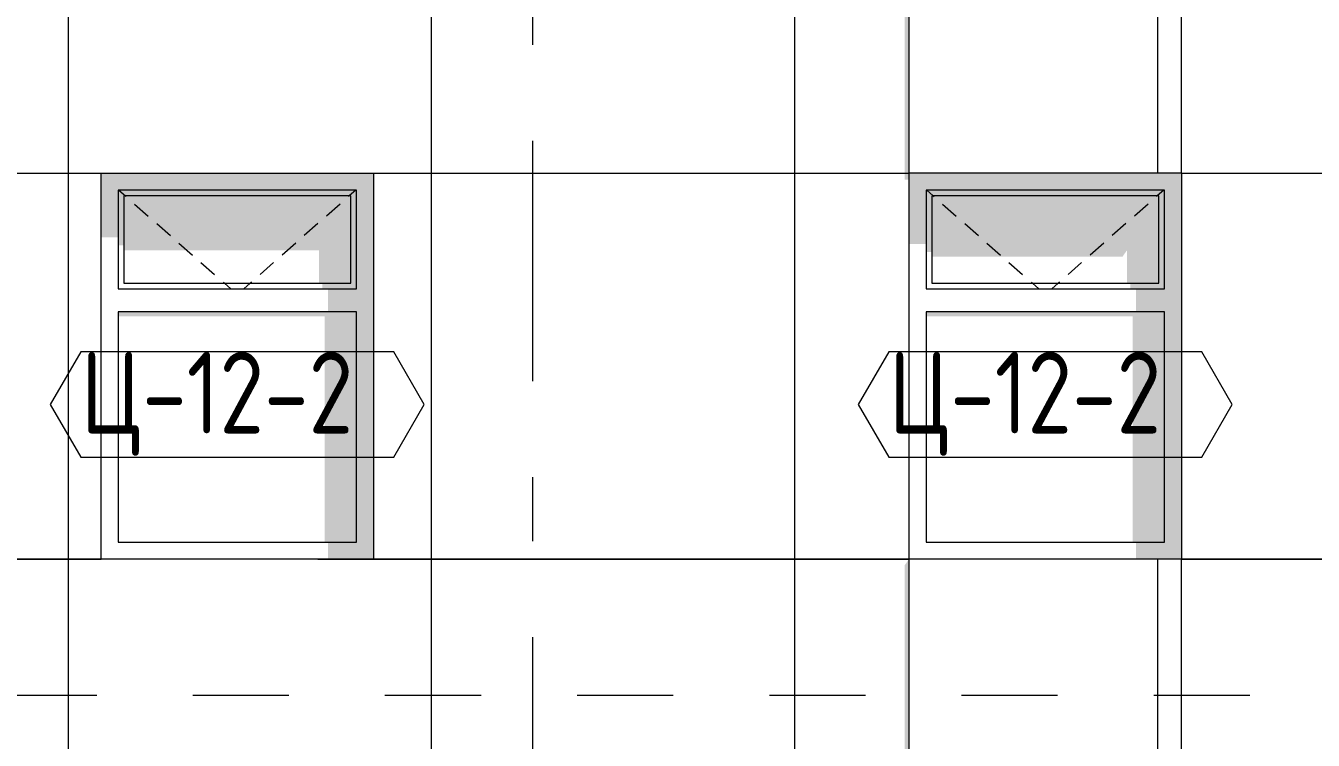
# Model space of a CAD drawing. Header units: millimetres. Extents: x 18162 to 7085488, y 72188 to 247925.
# Drawn here: x 6562272 to 6567944, y 125143 to 128292 of the extents above; entities that cross this region are included whole.
import ezdxf
from ezdxf.enums import TextEntityAlignment as Align

# ---------------------------------------------------------------- set-up
doc = ezdxf.new("R2010")
doc.units = ezdxf.units.MM
doc.header["$MEASUREMENT"] = 0
doc.linetypes.add('Dashed', pattern=[423.333333, 211.666667, -211.666667])
doc.linetypes.add('Double Dashed', pattern=[1093.611073, 529.166651, -211.666656, 141.111112, -211.666656])
for name, color, linetype in [('Archicad Windows', 7, 'Continuous'), ('Structural - Bearing', 7, 'Continuous'), ('Structural - Grid', 7, 'Continuous')]:
    doc.layers.add(name, color=color, linetype=linetype)
doc.styles.add('GENERATED_STYLE_3', font='', dxfattribs={"width": 0.8})
doc.styles.get('GENERATED_STYLE_3').set_extended_font_data('ISOCPEUR MON')
doc.dimstyles.new('GENERATED_STYLE__33', dxfattribs={"dimtxt": 440.00001, "dimasz": 228, "dimexe": 0.18, "dimexo": 20220.414063, "dimgap": 0, "dimtad": 1, "dimdec": 0, "dimzin": 0, "dimdsep": 46, "dimtxsty": 'GENERATED_STYLE_3', "dimblk": 'ARROWHEAD_2', "dimblk1": 'ARROWHEAD_2', "dimblk2": 'ARROWHEAD_2', "dimcen": 0.09, "dimclrd": 13, "dimclre": 13, "dimclrt": 13, "dimadec": 0, "dimazin": 0, "dimtfac": 1, "dimtdec": 4, "dimtmove": 0, "dimatfit": 3, "dimfxl": 1, "dimtolj": 1, "dimtzin": 0, "dimarcsym": 0})
doc.dimstyles.new('GENERATED_STYLE__38', dxfattribs={"dimtxt": 440.00001, "dimasz": 228, "dimexe": 0.18, "dimexo": 20336.646461, "dimgap": 0, "dimtad": 1, "dimdec": 0, "dimzin": 0, "dimdsep": 46, "dimtxsty": 'GENERATED_STYLE_3', "dimblk": 'ARROWHEAD_2', "dimblk1": 'ARROWHEAD_2', "dimblk2": 'ARROWHEAD_2', "dimcen": 0.09, "dimclrd": 13, "dimclre": 13, "dimclrt": 13, "dimadec": 0, "dimazin": 0, "dimtfac": 1, "dimtdec": 4, "dimtmove": 0, "dimatfit": 3, "dimfxl": 1, "dimtolj": 1, "dimtzin": 0, "dimarcsym": 0})
doc.dimstyles.new('GENERATED_STYLE__39', dxfattribs={"dimtxt": 440.00001, "dimasz": 228, "dimexe": 0.18, "dimexo": 20256.234337, "dimgap": 0, "dimtad": 1, "dimdec": 0, "dimzin": 0, "dimdsep": 46, "dimtxsty": 'GENERATED_STYLE_3', "dimblk": 'ARROWHEAD_2', "dimblk1": 'ARROWHEAD_2', "dimblk2": 'ARROWHEAD_2', "dimcen": 0.09, "dimclrd": 13, "dimclre": 13, "dimclrt": 13, "dimadec": 0, "dimazin": 0, "dimtfac": 1, "dimtdec": 4, "dimtmove": 0, "dimatfit": 3, "dimfxl": 1, "dimtolj": 1, "dimtzin": 0, "dimarcsym": 0})
doc.dimstyles.new('GENERATED_STYLE__41', dxfattribs={"dimtxt": 440.00001, "dimasz": 228, "dimexe": 0.18, "dimexo": 18955.962133, "dimgap": 0, "dimtad": 1, "dimdec": 0, "dimzin": 0, "dimdsep": 46, "dimtxsty": 'GENERATED_STYLE_3', "dimblk": 'ARROWHEAD_2', "dimblk1": 'ARROWHEAD_2', "dimblk2": 'ARROWHEAD_2', "dimcen": 0.09, "dimclrd": 13, "dimclre": 13, "dimclrt": 13, "dimadec": 0, "dimazin": 0, "dimtfac": 1, "dimtdec": 4, "dimtmove": 0, "dimatfit": 3, "dimfxl": 1, "dimtolj": 1, "dimtzin": 0, "dimarcsym": 0})

# ---------------------------------------------------------------- blocks, each defined once
blk = doc.blocks.new('*X3118', base_point=(6480357.9, 110341.8))
at = {"layer": 'Structural - Bearing', "color": 8, "linetype": 'Continuous', "lineweight": 13}
for p, q in [((6562457.9, 125241.8), (6562457.9, 122941.8)), ((6564057.9, 125241.8), (6564057.9, 122941.8)), ((6565657.9, 125241.8), (6565657.9, 122941.8))]:
    blk.add_line(p, q, dxfattribs=at)
blk = doc.blocks.new('*X3125', base_point=(6480357.9, 110341.8))
at = {"layer": 'Structural - Bearing', "color": 8, "linetype": 'Continuous', "lineweight": 13}
for p, q in [((6562457.9, 128241.8), (6562457.9, 125941.8)), ((6564057.9, 128241.8), (6564057.9, 125941.8)), ((6565657.9, 128241.8), (6565657.9, 125941.8)), ((6561957.9, 127641.8), (6562457.9, 127641.8)), ((6562457.9, 127641.8), (6562603.6, 127641.8)), ((6563803.6, 127641.8), (6564057.9, 127641.8)), ((6564057.9, 127641.8), (6565157.9, 127641.8)), ((6565157.9, 127641.8), (6565657.9, 127641.8)), ((6565657.9, 127641.8), (6566163.2, 127641.8)), ((6562457.9, 125941.8), (6561957.9, 125941.8)), ((6561957.9, 125941.8), (6562457.9, 125941.8)), ((6562457.9, 125941.8), (6562603.6, 125941.8)), ((6562457.9, 125941.8), (6562457.9, 125341.8)), ((6562603.6, 125941.8), (6562457.9, 125941.8)), ((6563557.9, 125941.8), (6564057.9, 125941.8)), ((6564057.9, 125941.8), (6563803.6, 125941.8)), ((6564057.9, 125941.8), (6565157.9, 125941.8)), ((6564057.9, 125941.8), (6564057.9, 125341.8)), ((6565157.9, 125941.8), (6564057.9, 125941.8)), ((6565657.9, 125941.8), (6565157.9, 125941.8)), ((6565157.9, 125941.8), (6565657.9, 125941.8)), ((6565657.9, 125941.8), (6566163.2, 125941.8)), ((6565657.9, 125941.8), (6565657.9, 125341.8)), ((6566163.2, 125941.8), (6565657.9, 125941.8)), ((6562457.9, 125341.8), (6562457.9, 125241.8)), ((6564057.9, 125341.8), (6564057.9, 125241.8)), ((6565657.9, 125341.8), (6565657.9, 125241.8))]:
    blk.add_line(p, q, dxfattribs=at)
blk = doc.blocks.new('*X3126', base_point=(6480357.9, 110341.8))
at = {"layer": 'Structural - Bearing', "color": 8, "linetype": 'Continuous', "lineweight": 13}
for p, q in [((6567363.2, 127641.8), (6568357.9, 127641.8)), ((6568357.9, 127641.8), (6568644, 127641.8)), ((6567363.2, 125941.8), (6568357.9, 125941.8)), ((6568357.9, 125941.8), (6567363.2, 125941.8)), ((6568644, 125941.8), (6568357.9, 125941.8)), ((6568357.9, 125941.8), (6568644, 125941.8))]:
    blk.add_line(p, q, dxfattribs=at)
blk = doc.blocks.new('*X3132', base_point=(6480357.9, 110341.8))
at = {"layer": 'Structural - Bearing', "color": 8, "linetype": 'Continuous', "lineweight": 13}
for p, q in [((6562457.9, 128341.8), (6562457.9, 128241.8)), ((6564057.9, 128341.8), (6564057.9, 128241.8)), ((6565657.9, 128341.8), (6565657.9, 128241.8))]:
    blk.add_line(p, q, dxfattribs=at)
blk = doc.blocks.new('*X3163', base_point=(6480357.9, 110341.8))
at = {"layer": 'Structural - Bearing', "color": 7, "linetype": 'Continuous', "lineweight": 9}
for p, q in [((6567257.9, 125941.8), (6567257.9, 125341.8)), ((6567257.9, 125341.8), (6567257.9, 124641.8))]:
    blk.add_line(p, q, dxfattribs=at)
blk = doc.blocks.new('*X3165', base_point=(6480357.9, 110341.8))
at = {"layer": 'Structural - Bearing', "color": 7, "linetype": 'Continuous', "lineweight": 9}
for p, q in [((6567257.9, 128941.8), (6567257.9, 128341.8)), ((6567257.9, 128341.8), (6567257.9, 127641.8))]:
    blk.add_line(p, q, dxfattribs=at)
blk = doc.blocks.new('*D3429', base_point=(6480357.9, 110341.8))
at = {"color": 12, "linetype": 'Continuous', "lineweight": 35}
for p, q in [((6581093.6, 125178.4), (6581393.6, 125005.2)), ((6581093.6, 122378.4), (6581393.6, 122205.2))]:
    blk.add_line(p, q, dxfattribs=at)
at = {"color": 13, "linetype": 'Continuous', "lineweight": 13}
blk.add_line((6581243.6, 122291.8), (6581243.6, 125091.8), dxfattribs=at)
at = {"color": 13, "lineweight": 13, "char_height": 440, "attachment_point": 7, "rotation": 90, "style": 'GENERATED_STYLE_3'}
for s, insert in [('\\A1;{\\pql;\\fISOCPEUR MON|b0|i0|c0|p0;\\W0.800000;200}', (6581283.3, 124267.4)), ('\\A1;{\\pql;\\fISOCPEUR MON|b0|i0|c0|p0;\\W0.800000;2,800}', (6581371.1, 122769.7))]:
    blk.add_mtext(s, dxfattribs=dict(at, insert=insert))
blk = doc.blocks.new('ARROWHEAD_2')
at = {"color": 0, "linetype": 'Continuous', "lineweight": 0}
for p, q in [((-0.378, -0.655), (0.378, 0.655)), ((0, 0), (-1, 0))]:
    blk.add_line(p, q, dxfattribs=at)
blk = doc.blocks.new('*D3430', base_point=(6480357.9, 110341.8))
at = {"color": 12, "linetype": 'Continuous', "lineweight": 35}
for p, q in [((6581093.6, 125378.4), (6581393.6, 125205.2)), ((6581093.6, 125178.4), (6581393.6, 125005.2))]:
    blk.add_line(p, q, dxfattribs=at)
at = {"color": 13, "linetype": 'Continuous', "lineweight": 13}
for p, q in [((6581468.6, 125291.8), (6578874, 125291.8)), ((6581243.6, 125091.8), (6581243.6, 125291.8)), ((6581468.6, 125091.8), (6578874, 125091.8)), ((6581243.6, 122291.8), (6581243.6, 125091.8))]:
    blk.add_line(p, q, dxfattribs=at)
blk = doc.blocks.new('*D3431', base_point=(6480357.9, 110341.8))
at = {"color": 12, "linetype": 'Continuous', "lineweight": 35}
for p, q in [((6581093.6, 128178.4), (6581393.6, 128005.2)), ((6581093.6, 125378.4), (6581393.6, 125205.2))]:
    blk.add_line(p, q, dxfattribs=at)
at = {"color": 13, "linetype": 'Continuous', "lineweight": 13}
blk.add_line((6581243.6, 125291.8), (6581243.6, 128091.8), dxfattribs=at)
at = {"color": 13, "lineweight": 13, "char_height": 440, "attachment_point": 7, "rotation": 90, "style": 'GENERATED_STYLE_3'}
for s, insert in [('\\A1;{\\pql;\\fISOCPEUR MON|b0|i0|c0|p0;\\W0.800000;200}', (6581283.3, 127267.4)), ('\\A1;{\\pql;\\fISOCPEUR MON|b0|i0|c0|p0;\\W0.800000;2,800}', (6581371.1, 125769.7))]:
    blk.add_mtext(s, dxfattribs=dict(at, insert=insert))
blk = doc.blocks.new('*D3432', base_point=(6480357.9, 110341.8))
at = {"color": 12, "linetype": 'Continuous', "lineweight": 35}
for p, q in [((6581093.6, 128378.4), (6581393.6, 128205.2)), ((6581093.6, 128178.4), (6581393.6, 128005.2))]:
    blk.add_line(p, q, dxfattribs=at)
at = {"color": 13, "linetype": 'Continuous', "lineweight": 13}
for p, q in [((6581468.6, 128291.8), (6578874, 128291.8)), ((6581243.6, 128091.8), (6581243.6, 128291.8)), ((6581468.6, 128091.8), (6578874, 128091.8)), ((6581243.6, 125291.8), (6581243.6, 128091.8))]:
    blk.add_line(p, q, dxfattribs=at)
blk = doc.blocks.new('*D3433', base_point=(6480357.9, 110341.8))
at = {"color": 12, "linetype": 'Continuous', "lineweight": 35}
for p, q in [((6581093.6, 131178.4), (6581393.6, 131005.2)), ((6581093.6, 128378.4), (6581393.6, 128205.2))]:
    blk.add_line(p, q, dxfattribs=at)
at = {"color": 13, "linetype": 'Continuous', "lineweight": 13}
for p, q in [((6581468.6, 131091.8), (6578874, 131091.8)), ((6581243.6, 128291.8), (6581243.6, 131091.8))]:
    blk.add_line(p, q, dxfattribs=at)
at = {"color": 13, "lineweight": 13, "char_height": 440, "attachment_point": 7, "rotation": 90, "style": 'GENERATED_STYLE_3'}
for s, insert in [('\\A1;{\\pql;\\fISOCPEUR MON|b0|i0|c0|p0;\\W0.800000;200}', (6581283.3, 130267.4)), ('\\A1;{\\pql;\\fISOCPEUR MON|b0|i0|c0|p0;\\W0.800000;2,800}', (6581371.1, 128769.7))]:
    blk.add_mtext(s, dxfattribs=dict(at, insert=insert))
blk = doc.blocks.new('*D3456', base_point=(6480357.9, 110341.8))
at = {"color": 13, "linetype": 'Continuous', "lineweight": 13}
for p, q in [((6582152.7, 116291.8), (6582152.7, 149091.8)), ((6582152.7, 116091.8), (6582152.7, 116291.8)), ((6582377.7, 116091.8), (6578789.6, 116091.8))]:
    blk.add_line(p, q, dxfattribs=at)
at = {"color": 12, "linetype": 'Continuous', "lineweight": 35}
for p, q in [((6582002.7, 116378.4), (6582302.7, 116205.2)), ((6582002.7, 116178.4), (6582302.7, 116005.2))]:
    blk.add_line(p, q, dxfattribs=at)
blk = doc.blocks.new('*D3457', base_point=(6480357.9, 110341.8))
at = {"color": 12, "linetype": 'Continuous', "lineweight": 35}
for p, q in [((6582002.7, 149178.4), (6582302.7, 149005.2)), ((6582002.7, 116378.4), (6582302.7, 116205.2))]:
    blk.add_line(p, q, dxfattribs=at)
at = {"color": 13, "linetype": 'Continuous', "lineweight": 13}
for p, q in [((6582377.7, 149091.8), (6578789.6, 149091.8)), ((6582152.7, 116291.8), (6582152.7, 149091.8)), ((6582377.7, 116291.8), (6578789.6, 116291.8)), ((6582152.7, 116091.8), (6582152.7, 116291.8))]:
    blk.add_line(p, q, dxfattribs=at)
at = {"color": 13, "lineweight": 13, "char_height": 440, "attachment_point": 7, "rotation": 90, "style": 'GENERATED_STYLE_3'}
for s, insert in [('\\A1;{\\pql;\\fISOCPEUR MON|b0|i0|c0|p0;\\W0.800000;200}', (6582192.4, 148267.4)), ('\\A1;{\\pql;\\fISOCPEUR MON|b0|i0|c0|p0;\\W0.800000;32,800}', (6582280.3, 131646.7))]:
    blk.add_mtext(s, dxfattribs=dict(at, insert=insert))
blk = doc.blocks.new('*D3463', base_point=(6480357.9, 110341.8))
at = {"color": 12, "linetype": 'Continuous', "lineweight": 35}
for p, q in [((6582911.8, 160878.4), (6583211.8, 160705.2)), ((6582911.8, 110008.4), (6583211.8, 109835.2))]:
    blk.add_line(p, q, dxfattribs=at)
at = {"color": 13, "linetype": 'Continuous', "lineweight": 13}
for p, q in [((6583286.8, 160791.8), (6577609.6, 160791.8)), ((6583061.8, 109921.8), (6583061.8, 160791.8)), ((6583286.8, 109921.8), (6578912.5, 109921.8)), ((6583061.8, 109775.1), (6583061.8, 109921.8))]:
    blk.add_line(p, q, dxfattribs=at)
at = {"color": 13, "lineweight": 13, "insert": (6583189.4, 134680.6), "char_height": 440, "attachment_point": 7, "rotation": 90, "style": 'GENERATED_STYLE_3'}
blk.add_mtext('\\A1;{\\pql;\\fISOCPEUR MON|b0|i0|c0|p0;\\W0.800000;50,870}', dxfattribs=at)
blk = doc.blocks.new('Label_332_2', base_point=(6563203.6, 126388.9))
at = {"color": 13, "linetype": 'Continuous', "lineweight": 13, "flags": 128}
blk.add_lwpolyline([(6562379.7, 126623.2), (6562513.8, 126390.9), (6563893.4, 126390.9), (6564027.5, 126623.2), (6563893.4, 126855.5), (6562513.8, 126855.5)], close=True, dxfattribs=at)
at = {"color": 13, "lineweight": 13, "insert": (6562513.8, 126854.7), "char_height": 360, "attachment_point": 1, "style": 'GENERATED_STYLE_3'}
blk.add_mtext('\\A1;{\\pql;\\pt0,253000;\\fISOCPEUR MON|b0|i0|c0|p0;\\W0.800000;Ц-12-2\\fISOCPEUR MON|b0|i0|c0|p0;\\W0.800000;\\A1{\\H.66x;\\S^  ;}\\fISOCPEUR MON|b0|i0|c0|p0;\\W0.800000;\\fISOCPEUR MON|b0|i0|c0|p0;\\W0.800000;\\A1{\\H.66x;\\S^  ;}\\fISOCPEUR MON|b0|i0|c0|p0;\\W0.800000; \\fISOCPEUR MON|b0|i0|c0|p0;\\W0.800000;\\fISOCPEUR MON|b0|i0|c0|p0;\\W0.800000;\\fISOCPEUR MON|b0|i0|c0|p0;\\W0.800000;\\fISOCPEUR MON|b0|i0|c0|p0;\\W0.800000;\\fISOCPEUR MON|b0|i0|c0|p0;\\W0.800000;\\fISOCPEUR MON|b0|i0|c0|p0;\\W0.800000;\\fISOCPEUR MON|b0|i0|c0|p0;\\W0.800000;\\fISOCPEUR MON|b0|i0|c0|p0;\\W0.800000;\\fISOCPEUR MON|b0|i0|c0|p0;\\W0.800000;\\fISOCPEUR MON|b0|i0|c0|p0;\\W0.800000;\\fISOCPEUR MON|b0|i0|c0|p0;\\W0.800000;\\fISOCPEUR MON|b0|i0|c0|p0;\\W0.800000;\\fISOCPEUR MON|b0|i0|c0|p0;\\W0.800000;\\fISOCPEUR MON|b0|i0|c0|p0;\\W0.800000;\\fISOCPEUR MON|b0|i0|c0|p0;\\W0.800000;\\fISOCPEUR MON|b0|i0|c0|p0;\\W0.800000;\\fISOCPEUR MON|b0|i0|c0|p0;\\W0.800000;\\fISOCPEUR MON|b0|i0|c0|p0;\\W0.800000;\\fISOCPEUR MON|b0|i0|c0|p0;\\W0.800000;\\fISOCPEUR MON|b0|i0|c0|p0;\\W0.800000;\\fISOCPEUR MON|b0|i0|c0|p0;\\W0.800000;\\fISOCPEUR MON|b0|i0|c0|p0;\\W0.800000;\\fISOCPEUR MON|b0|i0|c0|p0;\\W0.800000;\\fISOCPEUR MON|b0|i0|c0|p0;\\W0.800000;\\fISOCPEUR MON|b0|i0|c0|p0;\\W0.800000;\\fISOCPEUR MON|b0|i0|c0|p0;\\W0.800000;\\fISOCPEUR MON|b0|i0|c0|p0;\\W0.800000;\\fISOCPEUR MON|b0|i0|c0|p0;\\W0.800000;\\fISOCPEUR MON|b0|i0|c0|p0;\\W0.800000;\\fISOCPEUR MON|b0|i0|c0|p0;\\W0.800000;\\fISOCPEUR MON|b0|i0|c0|p0;\\W0.800000;\\fISOCPEUR MON|b0|i0|c0|p0;\\W0.800000;\\fISOCPEUR MON|b0|i0|c0|p0;\\W0.800000;\\fISOCPEUR MON|b0|i0|c0|p0;\\W0.800000;\\fISOCPEUR MON|b0|i0|c0|p0;\\W0.800000;\\fISOCPEUR MON|b0|i0|c0|p0;\\W0.800000;\\fISOCPEUR MON|b0|i0|c0|p0;\\W0.800000;\\fISOCPEUR MON|b0|i0|c0|p0;\\W0.800000;\\fISOCPEUR MON|b0|i0|c0|p0;\\W0.800000;\\fISOCPEUR MON|b0|i0|c0|p0;\\W0.800000;\\fISOCPEUR MON|b0|i0|c0|p0;\\W0.800000;\\fISOCPEUR MON|b0|i0|c0|p0;\\W0.800000;\\fISOCPEUR MON|b0|i0|c0|p0;\\W0.800000;}', dxfattribs=at)
blk = doc.blocks.new('Label_333_2', base_point=(6566763.2, 126388.9))
at = {"color": 13, "linetype": 'Continuous', "lineweight": 13, "flags": 128}
blk.add_lwpolyline([(6565939.3, 126623.2), (6566073.4, 126390.9), (6567453, 126390.9), (6567587.1, 126623.2), (6567453, 126855.5), (6566073.4, 126855.5)], close=True, dxfattribs=at)
at = {"color": 13, "lineweight": 13, "insert": (6566073.4, 126854.7), "char_height": 360, "attachment_point": 1, "style": 'GENERATED_STYLE_3'}
blk.add_mtext('\\A1;{\\pql;\\pt0,253000;\\fISOCPEUR MON|b0|i0|c0|p0;\\W0.800000;Ц-12-2\\fISOCPEUR MON|b0|i0|c0|p0;\\W0.800000;\\A1{\\H.66x;\\S^  ;}\\fISOCPEUR MON|b0|i0|c0|p0;\\W0.800000;\\fISOCPEUR MON|b0|i0|c0|p0;\\W0.800000;\\A1{\\H.66x;\\S^  ;}\\fISOCPEUR MON|b0|i0|c0|p0;\\W0.800000; \\fISOCPEUR MON|b0|i0|c0|p0;\\W0.800000;\\fISOCPEUR MON|b0|i0|c0|p0;\\W0.800000;\\fISOCPEUR MON|b0|i0|c0|p0;\\W0.800000;\\fISOCPEUR MON|b0|i0|c0|p0;\\W0.800000;\\fISOCPEUR MON|b0|i0|c0|p0;\\W0.800000;\\fISOCPEUR MON|b0|i0|c0|p0;\\W0.800000;\\fISOCPEUR MON|b0|i0|c0|p0;\\W0.800000;\\fISOCPEUR MON|b0|i0|c0|p0;\\W0.800000;\\fISOCPEUR MON|b0|i0|c0|p0;\\W0.800000;\\fISOCPEUR MON|b0|i0|c0|p0;\\W0.800000;\\fISOCPEUR MON|b0|i0|c0|p0;\\W0.800000;\\fISOCPEUR MON|b0|i0|c0|p0;\\W0.800000;\\fISOCPEUR MON|b0|i0|c0|p0;\\W0.800000;\\fISOCPEUR MON|b0|i0|c0|p0;\\W0.800000;\\fISOCPEUR MON|b0|i0|c0|p0;\\W0.800000;\\fISOCPEUR MON|b0|i0|c0|p0;\\W0.800000;\\fISOCPEUR MON|b0|i0|c0|p0;\\W0.800000;\\fISOCPEUR MON|b0|i0|c0|p0;\\W0.800000;\\fISOCPEUR MON|b0|i0|c0|p0;\\W0.800000;\\fISOCPEUR MON|b0|i0|c0|p0;\\W0.800000;\\fISOCPEUR MON|b0|i0|c0|p0;\\W0.800000;\\fISOCPEUR MON|b0|i0|c0|p0;\\W0.800000;\\fISOCPEUR MON|b0|i0|c0|p0;\\W0.800000;\\fISOCPEUR MON|b0|i0|c0|p0;\\W0.800000;\\fISOCPEUR MON|b0|i0|c0|p0;\\W0.800000;\\fISOCPEUR MON|b0|i0|c0|p0;\\W0.800000;\\fISOCPEUR MON|b0|i0|c0|p0;\\W0.800000;\\fISOCPEUR MON|b0|i0|c0|p0;\\W0.800000;\\fISOCPEUR MON|b0|i0|c0|p0;\\W0.800000;\\fISOCPEUR MON|b0|i0|c0|p0;\\W0.800000;\\fISOCPEUR MON|b0|i0|c0|p0;\\W0.800000;\\fISOCPEUR MON|b0|i0|c0|p0;\\W0.800000;\\fISOCPEUR MON|b0|i0|c0|p0;\\W0.800000;\\fISOCPEUR MON|b0|i0|c0|p0;\\W0.800000;\\fISOCPEUR MON|b0|i0|c0|p0;\\W0.800000;\\fISOCPEUR MON|b0|i0|c0|p0;\\W0.800000;\\fISOCPEUR MON|b0|i0|c0|p0;\\W0.800000;\\fISOCPEUR MON|b0|i0|c0|p0;\\W0.800000;\\fISOCPEUR MON|b0|i0|c0|p0;\\W0.800000;\\fISOCPEUR MON|b0|i0|c0|p0;\\W0.800000;\\fISOCPEUR MON|b0|i0|c0|p0;\\W0.800000;\\fISOCPEUR MON|b0|i0|c0|p0;\\W0.800000;\\fISOCPEUR MON|b0|i0|c0|p0;\\W0.800000;}', dxfattribs=at)
blk = doc.blocks.new('Standard grid marker[385]_2', base_point=(6564503.6, 170341.8))
at = {"layer": 'Structural - Grid', "color": 13, "linetype": 'Double Dashed', "lineweight": 13, "ltscale": 2}
blk.add_line((6564503.6, 169341.8), (6564503.6, 105841.8), dxfattribs=at)
at = {"layer": 'Structural - Grid', "color": 13, "lineweight": 13, "style": 'GENERATED_STYLE_3'}
blk.add_attdef('AC_MarkerText_1', text='', height=500, rotation=360, dxfattribs=at).set_placement((6564503.6, 104491.8), align=Align.TOP_CENTER)

msp = doc.modelspace()

# ---------------------------------------------------------------- hatches: boundary and pattern name
at = {"layer": 'Archicad Windows', "linetype": 'Continuous', "lineweight": 0}
for points in [[(6562603.6, 127566.8), (6562678.6, 127566.8), (6563728.6, 127566.8), (6563803.6, 127566.8), (6563803.6, 127641.8), (6562603.6, 127641.8)], [(6566163.2, 127566.8), (6566238.2, 127566.8), (6567288.2, 127566.8), (6567363.2, 127566.8), (6567363.2, 127641.8), (6566163.2, 127641.8)], [(6562603.6, 127566.8), (6562603.6, 127358.9), (6562678.6, 127358.9), (6562678.6, 127566.8)], [(6563728.6, 127566.8), (6562678.6, 127566.8), (6562678.6, 127541.8), (6562703.6, 127541.8), (6563703.6, 127541.8), (6563728.6, 127541.8)], [(6563728.6, 127131.8), (6563728.6, 127031.8), (6563728.6, 126016.8), (6563803.6, 126016.8), (6563803.6, 127566.8), (6563728.6, 127566.8)], [(6566163.2, 127566.8), (6566163.2, 127330.7), (6566238.2, 127330.7), (6566238.2, 127566.8)], [(6567288.2, 127566.8), (6566238.2, 127566.8), (6566238.2, 127541.8), (6566263.2, 127541.8), (6567263.2, 127541.8), (6567288.2, 127541.8)], [(6567288.2, 127131.8), (6567288.2, 127031.8), (6567288.2, 126016.8), (6567363.2, 126016.8), (6567363.2, 127566.8), (6567288.2, 127566.8)], [(6562678.6, 127541.8), (6562678.6, 127323.6), (6562703.6, 127323.6), (6562703.6, 127541.8)], [(6562703.6, 127541.8), (6562703.6, 127302.4), (6563563.6, 127302.4), (6563563.6, 127156.8), (6563703.6, 127156.8), (6563703.6, 127541.8)], [(6563703.6, 127156.8), (6563728.6, 127156.8), (6563728.6, 127541.8), (6563703.6, 127541.8)], [(6566238.2, 127541.8), (6566238.2, 127295.3), (6566263.2, 127295.3), (6566263.2, 127541.8)], [(6566263.2, 127541.8), (6566263.2, 127274.1), (6567103.2, 127274.1), (6567123.2, 127302.4), (6567123.2, 127156.8), (6567263.2, 127156.8), (6567263.2, 127541.8)], [(6567263.2, 127156.8), (6567288.2, 127156.8), (6567288.2, 127541.8), (6567263.2, 127541.8)], [(6563728.6, 127156.8), (6563578.6, 127156.8), (6563578.6, 127131.8), (6563728.6, 127131.8)], [(6563603.6, 127131.8), (6563603.6, 127031.8), (6563728.6, 127031.8), (6563728.6, 127131.8)], [(6567288.2, 127156.8), (6567138.2, 127156.8), (6567138.2, 127131.8), (6567288.2, 127131.8)], [(6567163.2, 127131.8), (6567163.2, 127031.8), (6567288.2, 127031.8), (6567288.2, 127131.8)], [(6563728.6, 127031.8), (6562678.6, 127031.8), (6562678.6, 127010.6), (6563588.6, 127010.6), (6563588.6, 126016.8), (6563728.6, 126016.8)], [(6567288.2, 127031.8), (6566238.2, 127031.8), (6566238.2, 127010.6), (6567148.2, 127010.6), (6567148.2, 126016.8), (6567288.2, 126016.8)], [(6563803.6, 126016.8), (6563603.6, 126016.8), (6563603.6, 125941.8), (6563803.6, 125941.8)], [(6567363.2, 126016.8), (6567163.2, 126016.8), (6567163.2, 125941.8), (6567363.2, 125941.8)]]:
    msp.add_hatch(color=49, dxfattribs=at).paths.add_polyline_path(points)
at = {"layer": 'Structural - Bearing', "linetype": 'Continuous', "lineweight": 0}
for points in [[(6566163.2, 128941.8), (6566143.2, 128913.5), (6566143.2, 128241.8), (6566163.2, 128241.8)], [(6566143.2, 128241.8), (6566143.2, 127613.5), (6566163.2, 127613.5), (6566163.2, 128241.8)], [(6566143.2, 125913.5), (6566143.2, 125241.8), (6566163.2, 125241.8), (6566163.2, 125941.8)], [(6566143.2, 125241.8), (6566143.2, 124613.5), (6566163.2, 124613.5), (6566163.2, 125241.8)]]:
    msp.add_hatch(color=49, dxfattribs=at).paths.add_polyline_path(points)

# ---------------------------------------------------------------- linework, layer by layer
at = {"color": 8, "linetype": 'Dashed', "lineweight": 13, "ltscale": 2}
msp.add_line((6552000.8, 125341.8), (6583543.5, 125341.8), dxfattribs=at)
at = {"layer": 'Archicad Windows', "color": 7, "linetype": 'Continuous', "lineweight": 13}
for p, q in [((6562603.6, 125941.8), (6562603.6, 127641.8)), ((6562603.6, 127641.8), (6563803.6, 127641.8)), ((6563803.6, 127641.8), (6563803.6, 125941.8)), ((6566163.2, 125941.8), (6566163.2, 127641.8)), ((6567363.2, 127641.8), (6567363.2, 125941.8)), ((6563803.6, 125941.8), (6562603.6, 125941.8))]:
    msp.add_line(p, q, dxfattribs=at)
at = {"layer": 'Archicad Windows', "color": 7, "linetype": 'Continuous', "lineweight": 9}
for p, q in [((6562678.6, 127566.8), (6562678.6, 127131.8)), ((6563728.6, 127566.8), (6562678.6, 127566.8)), ((6562681.9, 127566.8), (6562710.3, 127541.8)), ((6563725.2, 127566.8), (6563696.9, 127541.8)), ((6563728.6, 127131.8), (6563728.6, 127566.8)), ((6566238.2, 127566.8), (6566238.2, 127131.8)), ((6567288.2, 127566.8), (6566238.2, 127566.8)), ((6566241.6, 127566.8), (6566269.9, 127541.8)), ((6567284.9, 127566.8), (6567256.5, 127541.8)), ((6567288.2, 127131.8), (6567288.2, 127566.8)), ((6562703.6, 127541.8), (6562703.6, 127156.8)), ((6563703.6, 127541.8), (6562703.6, 127541.8)), ((6562710.3, 127541.8), (6562713.6, 127538.9)), ((6563696.9, 127541.8), (6563693.6, 127538.9)), ((6563703.6, 127156.8), (6563703.6, 127541.8)), ((6566263.2, 127541.8), (6566263.2, 127156.8)), ((6567263.2, 127541.8), (6566263.2, 127541.8)), ((6566269.9, 127541.8), (6566273.2, 127538.9)), ((6567256.5, 127541.8), (6567253.2, 127538.9)), ((6567263.2, 127156.8), (6567263.2, 127541.8)), ((6562751.1, 127505.8), (6562811.1, 127452.9)), ((6563656.1, 127505.8), (6563596.1, 127452.9)), ((6566310.7, 127505.8), (6566370.7, 127452.9)), ((6567215.7, 127505.8), (6567155.7, 127452.9)), ((6562848.6, 127419.8), (6562908.6, 127366.9)), ((6563558.6, 127419.8), (6563498.6, 127366.9)), ((6566408.2, 127419.8), (6566468.2, 127366.9)), ((6567118.2, 127419.8), (6567058.2, 127366.9)), ((6562946.1, 127333.8), (6563006.1, 127280.9)), ((6563461.1, 127333.8), (6563401.1, 127280.9)), ((6566505.7, 127333.8), (6566565.7, 127280.9)), ((6567020.7, 127333.8), (6566960.7, 127280.9)), ((6563043.6, 127247.9), (6563103.6, 127195)), ((6563363.6, 127247.9), (6563303.6, 127195)), ((6566603.2, 127247.9), (6566663.2, 127195)), ((6566923.2, 127247.9), (6566863.2, 127195)), ((6562678.6, 127131.8), (6563728.6, 127131.8)), ((6562703.6, 127156.8), (6563703.6, 127156.8)), ((6563141.1, 127161.9), (6563143.6, 127159.7)), ((6563143.6, 127159.7), (6563146.9, 127156.8)), ((6563146.9, 127156.8), (6563175.2, 127131.8)), ((6563260.3, 127156.8), (6563231.9, 127131.8)), ((6563263.6, 127159.7), (6563260.3, 127156.8)), ((6563266.1, 127161.9), (6563263.6, 127159.7)), ((6566238.2, 127131.8), (6567288.2, 127131.8)), ((6566263.2, 127156.8), (6567263.2, 127156.8)), ((6566700.7, 127161.9), (6566703.2, 127159.7)), ((6566703.2, 127159.7), (6566706.5, 127156.8)), ((6566706.5, 127156.8), (6566734.9, 127131.8)), ((6566819.9, 127156.8), (6566791.6, 127131.8)), ((6566823.2, 127159.7), (6566819.9, 127156.8)), ((6566825.7, 127161.9), (6566823.2, 127159.7)), ((6562678.6, 127031.8), (6562678.6, 126016.8)), ((6563728.6, 127031.8), (6562678.6, 127031.8)), ((6563728.6, 126016.8), (6563728.6, 127031.8)), ((6566238.2, 127031.8), (6566238.2, 126016.8)), ((6567288.2, 127031.8), (6566238.2, 127031.8)), ((6567288.2, 126016.8), (6567288.2, 127031.8)), ((6562678.6, 126016.8), (6563728.6, 126016.8)), ((6566238.2, 126016.8), (6567288.2, 126016.8))]:
    msp.add_line(p, q, dxfattribs=at)
at = {"layer": 'Structural - Bearing', "color": 7, "linetype": 'Continuous', "lineweight": 13}
for p, q in [((6566163.2, 127641.8), (6566163.2, 128941.8)), ((6567363.2, 127641.8), (6567363.2, 128941.8)), ((6567363.2, 127641.8), (6566163.2, 127641.8)), ((6567363.2, 125941.8), (6566163.2, 125941.8)), ((6566163.2, 124641.8), (6566163.2, 125941.8)), ((6567363.2, 124641.8), (6567363.2, 125941.8))]:
    msp.add_line(p, q, dxfattribs=at)

# ---------------------------------------------------------------- block references
at = {"color": 12, "linetype": 'Continuous', "lineweight": 13}
for name, p in [('Label_332_2', (6563203.6, 126388.9)), ('Label_333_2', (6566763.2, 126388.9))]:
    msp.add_blockref(name, p, dxfattribs=at)
at = {"layer": 'Structural - Bearing', "lineweight": 0}
for name in ['*X3132', '*X3165', '*X3125', '*X3126', '*X3163', '*X3118']:
    msp.add_blockref(name, (6480357.9, 110341.8), dxfattribs=at)
at = {"layer": 'Structural - Grid', "color": 13, "linetype": 'Continuous', "lineweight": 13}
msp.add_blockref('Standard grid marker[385]_2', (6564503.6, 170341.8), dxfattribs=at)

# ---------------------------------------------------------------- dimensions: what is measured, and where the dimension line sits
at = {"color": 13, "linetype": 'Continuous', "lineweight": 13}
for base, p1, p2, dimstyle, picture, middle in [((6583061.8, 160791.8), (6557303.6, 109921.8), (6558653.6, 160791.8), 'GENERATED_STYLE__41', '*D3463', (6582753.8, 135585)), ((6582152.7, 149091.8), (6557878.3, 116291.8), (6557918.5, 149091.8), 'GENERATED_STYLE__39', '*D3457', (6581844.7, 132551.2)), ((6582152.7, 116291.8), (6557878.3, 116091.8), (6557878.3, 116291.8), 'GENERATED_STYLE__38', '*D3456', (6581844.7, 115769.7)), ((6581243.6, 131091.8), (6557978.6, 128291.8), (6557978.6, 131091.8), 'GENERATED_STYLE__33', '*D3433', (6580935.6, 129506.7)), ((6581243.6, 128291.8), (6557978.6, 128091.8), (6557978.6, 128291.8), 'GENERATED_STYLE__33', '*D3432', (6580935.6, 127769.7)), ((6581243.6, 128091.8), (6557978.6, 125291.8), (6557978.6, 128091.8), 'GENERATED_STYLE__33', '*D3431', (6580935.6, 126506.7)), ((6581243.6, 125291.8), (6557978.6, 125091.8), (6557978.6, 125291.8), 'GENERATED_STYLE__33', '*D3430', (6580935.6, 124769.7)), ((6581243.6, 125091.8), (6557978.6, 122291.8), (6557978.6, 125091.8), 'GENERATED_STYLE__33', '*D3429', (6580935.6, 123506.7))]:
    dim = msp.add_linear_dim(base=base, p1=p1, p2=p2, angle=90, dimstyle=dimstyle, dxfattribs=at)
    dim.commit()
    dim.dimension.update_dxf_attribs({"geometry": picture, "text_midpoint": middle, "dimtype": 160, "text_rotation": 90})

doc.saveas('drawing.dxf')
